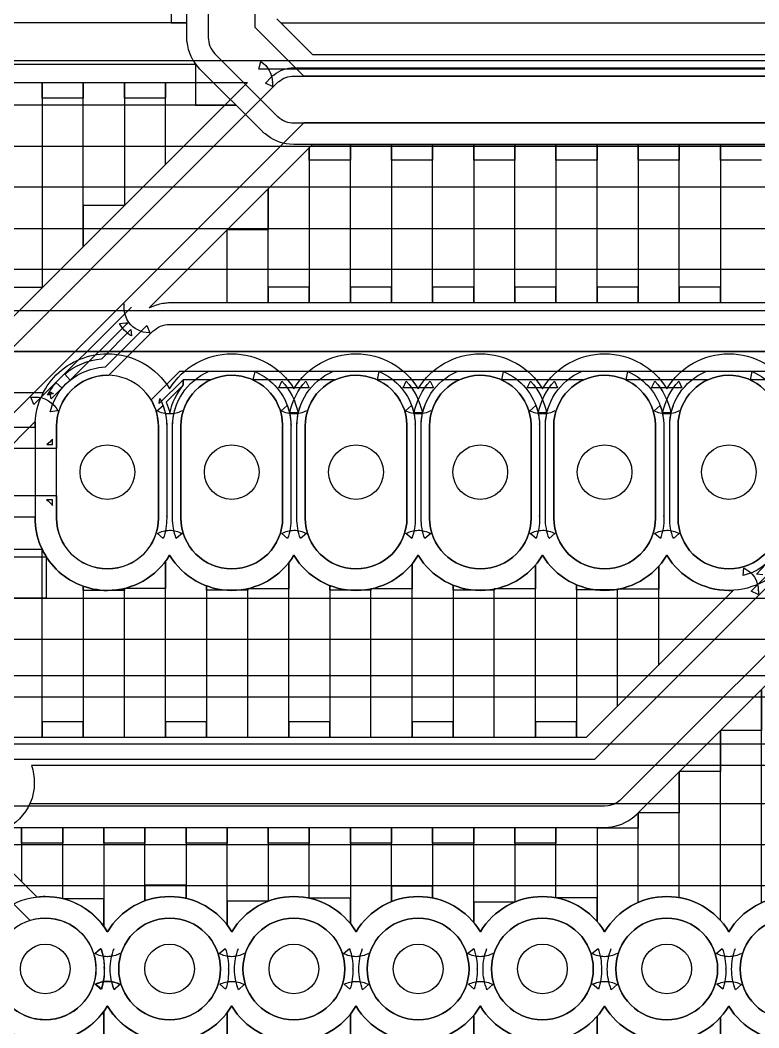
# Model space of a CAD drawing. Extents: x -29 to 3249, y -29 to 2286.
# Drawn here: x 1140 to 1734, y 663 to 1474 of the extents above; entities that cross this region are included whole.
import ezdxf

# ---------------------------------------------------------------- set-up
doc = ezdxf.new("R2010")
doc.units = 0
doc.header["$MEASUREMENT"] = 0
doc.layers.get('0').update_dxf_attribs({"linetype": 'CONTINUOUS'})
for name, color, linetype in [('DrillPlated', 7, 'CONTINUOUS'), ('InsulateBottom', 7, 'CONTINUOUS'), ('InsulateTop', 7, 'CONTINUOUS')]:
    doc.layers.add(name, color=color, linetype=linetype)

# ---------------------------------------------------------------- blocks, each defined once
blk = doc.blocks.new('T2')
blk.add_circle((0, 0), 20)
blk.add_circle((0, 0), 20)
blk = doc.blocks.new('T3')
blk.add_circle((0, 0), 22)
blk.add_circle((0, 0), 22)

msp = doc.modelspace()

# ---------------------------------------------------------------- linework, layer by layer
at = {"layer": 'InsulateBottom'}
for points in [[(1291.141724, 1536.811035), (1291.141724, 1460.039429), (1291.141724, 1460.039429, 0.195092), (1296.456787, 1446.850342), (1296.456787, 1446.850342), (1346.653564, 1396.653564), (1346.653564, 1396.653564, 0.035582), (1347.047241, 1396.259766), (1347.047241, 1396.259766), (1347.440918, 1396.062988), (1347.440918, 1396.062988, 0.185512), (1360.039429, 1391.141724), (1360.039429, 1391.141724), (2041.141724, 1391.141724)], [(2023.81897, 1373.818848), (1360.039429, 1373.818848), (1360.039429, 1373.818848), (1356.496094, 1374.015747), (1356.496094, 1374.015747, -0.152159), (1336.811035, 1382.480347), (1336.811035, 1382.480347), (1336.417358, 1382.677124), (1336.417358, 1382.677124, -0.031305), (1334.448853, 1384.448853), (1334.448853, 1384.448853), (1284.448853, 1434.448853), (1284.448853, 1434.448853, -0.173466), (1274.212646, 1456.496094), (1274.212646, 1456.496094), (1274.015747, 1456.692993), (1274.015747, 1456.692993, -0.039418), (1273.818848, 1460.039429), (1273.818848, 1460.039429), (1273.818848, 1527.362305)], [(1250.984253, 1148.031494, 0.988055), (1169.094482, 1147.047241), (1169.094482, 1147.047241), (1169.094482, 1128.937012), (1169.094482, 1128.937012), (1117.913452, 1128.937012), (1117.913452, 1128.937012), (923.425171, 1323.425171), (923.425171, 1323.425171, 0.035573), (923.031555, 1323.818848), (923.031555, 1323.818848), (922.834656, 1324.015747), (922.834656, 1324.015747, 0.18747), (910.039368, 1328.937012), (910.039368, 1328.937012), (210.039368, 1328.937012)], [(217.913391, 1291.141724), (902.165344, 1291.141724), (902.165344, 1291.141724), (1096.653564, 1096.653564), (1096.653564, 1096.653564, 0.198911), (1110.039307, 1091.141724), (1110.039307, 1091.141724), (1169.094482, 1091.141724), (1169.094482, 1091.141724), (1169.094482, 1073.031494), (1169.094482, 1073.031494, 1), (1250.984253, 1073.031494), (1250.984253, 1073.031494, 0.049629), (1250.984253, 1073.818848), (1250.984253, 1073.818848), (1250.984253, 1147.047241), (1250.984253, 1147.047241, 0.049629), (1250.984253, 1147.834595), (1250.984253, 1147.834595), (1250.984253, 1148.031494)], [(1125, 1146.259888), (1151.771729, 1146.259888), (1151.771729, 1146.259888), (1151.771729, 1147.047241), (1151.771729, 1147.047241, -0.414214), (1210.039307, 1205.314941), (1210.039307, 1205.314941, -0.263757), (1260.039429, 1176.968506), (1260.039429, 1176.968506, -0.263757), (1310.039429, 1205.314941), (1310.039429, 1205.314941, -0.263757), (1360.039429, 1176.968506), (1360.039429, 1176.968506, -0.263757), (1410.039429, 1205.314941), (1410.039429, 1205.314941, -0.263757), (1460.039429, 1176.968506), (1460.039429, 1176.968506, -0.263757), (1510.039429, 1205.314941), (1510.039429, 1205.314941, -0.263757), (1560.039429, 1176.968506), (1560.039429, 1176.968506, -0.263757), (1610.039429, 1205.314941), (1610.039429, 1205.314941, -0.263757), (1660.039429, 1176.968506), (1660.039429, 1176.968506, -0.263757), (1710.039307, 1205.314941), (1710.039307, 1205.314941, -0.263757), (1760.039307, 1176.968506)], [(1350.984253, 1148.031494, 0.988055), (1269.094482, 1147.047241), (1269.094482, 1147.047241), (1269.094482, 1073.031494), (1269.094482, 1073.031494, 1), (1350.984253, 1073.031494), (1350.984253, 1073.031494), (1350.984253, 1147.047241), (1350.984253, 1147.047241, 0.049629), (1350.984253, 1147.834595), (1350.984253, 1147.834595), (1350.984253, 1148.031494)], [(1450.984253, 1148.031494, 0.988055), (1369.094482, 1147.047241), (1369.094482, 1147.047241), (1369.094482, 1073.031494), (1369.094482, 1073.031494, 1), (1450.984253, 1073.031494), (1450.984253, 1073.031494), (1450.984253, 1147.047241), (1450.984253, 1147.047241, 0.049629), (1450.984253, 1147.834595), (1450.984253, 1147.834595), (1450.984253, 1148.031494)], [(1550.984253, 1148.031494, 0.988055), (1469.094482, 1147.047241), (1469.094482, 1147.047241), (1469.094482, 1073.031494), (1469.094482, 1073.031494, 1), (1550.984253, 1073.031494), (1550.984253, 1073.031494), (1550.984253, 1147.047241), (1550.984253, 1147.047241, 0.049629), (1550.984253, 1147.834595), (1550.984253, 1147.834595), (1550.984253, 1148.031494)], [(1650.984253, 1148.031494, 0.988055), (1569.094482, 1147.047241), (1569.094482, 1147.047241), (1569.094482, 1073.031494), (1569.094482, 1073.031494, 1), (1650.984253, 1073.031494), (1650.984253, 1073.031494), (1650.984253, 1147.047241), (1650.984253, 1147.047241, 0.049629), (1650.984253, 1147.834595), (1650.984253, 1147.834595), (1650.984253, 1148.031494)], [(1750.984253, 1148.031494, 0.988055), (1669.094482, 1147.047241), (1669.094482, 1147.047241), (1669.094482, 1073.031494), (1669.094482, 1073.031494, 1), (1750.984253, 1073.031494), (1750.984253, 1073.031494), (1750.984253, 1147.047241), (1750.984253, 1147.047241, 0.049629), (1750.984253, 1147.834595), (1750.984253, 1147.834595), (1750.984253, 1148.031494)], [(1270.078735, 1159.448853, -0.128686), (1260.039429, 1156.889771), (1260.039429, 1156.889771, -0.132995), (1249.803223, 1159.448853), (1249.803223, 1159.448853), (1254.724365, 1163.582642), (1254.724365, 1163.582642, -0.088837), (1257.677246, 1147.047241), (1257.677246, 1147.047241), (1257.677246, 1074.212646), (1257.677246, 1074.212646), (1257.677246, 1074.803101), (1257.677246, 1074.803101, -0.041451), (1257.677246, 1073.031494), (1257.677246, 1073.031494, -0.088838), (1254.921265, 1056.496094), (1254.921265, 1056.496094), (1250.196899, 1060.629883), (1250.196899, 1060.629883, -0.128667), (1260.039429, 1063.188965), (1260.039429, 1063.188965, -0.128686), (1270.078735, 1060.629883), (1270.078735, 1060.629883), (1265.35437, 1056.496094), (1265.35437, 1056.496094, -0.088837), (1262.401611, 1073.031494), (1262.401611, 1073.031494), (1262.401611, 1147.047241), (1262.401611, 1147.047241, -0.088837), (1265.35437, 1163.582642)], [(1370.078735, 1159.448853, -0.128686), (1360.039429, 1156.889771), (1360.039429, 1156.889771, -0.132995), (1349.803223, 1159.448853), (1349.803223, 1159.448853), (1354.724365, 1163.582642), (1354.724365, 1163.582642, -0.080521), (1357.677246, 1148.425293), (1357.677246, 1148.425293), (1357.677246, 1148.818848), (1357.677246, 1148.818848, -0.041451), (1357.677246, 1147.047241), (1357.677246, 1147.047241), (1357.677246, 1073.031494), (1357.677246, 1073.031494, -0.088838), (1354.921265, 1056.496094), (1354.921265, 1056.496094), (1350.196899, 1060.629883), (1350.196899, 1060.629883, -0.128667), (1360.039429, 1063.188965), (1360.039429, 1063.188965, -0.128686), (1370.078735, 1060.629883), (1370.078735, 1060.629883), (1365.35437, 1056.496094), (1365.35437, 1056.496094, -0.088837), (1362.401611, 1073.031494), (1362.401611, 1073.031494), (1362.401611, 1147.047241), (1362.401611, 1147.047241, -0.088837), (1365.35437, 1163.582642)], [(1470.078735, 1159.448853, -0.128686), (1460.039429, 1156.889771), (1460.039429, 1156.889771, -0.132995), (1449.803223, 1159.448853), (1449.803223, 1159.448853), (1454.724365, 1163.582642), (1454.724365, 1163.582642, -0.080521), (1457.677246, 1148.425293), (1457.677246, 1148.425293), (1457.677246, 1148.818848), (1457.677246, 1148.818848, -0.041451), (1457.677246, 1147.047241), (1457.677246, 1147.047241), (1457.677246, 1073.031494), (1457.677246, 1073.031494, -0.088838), (1454.921265, 1056.496094), (1454.921265, 1056.496094), (1450.196899, 1060.629883), (1450.196899, 1060.629883, -0.128667), (1460.039429, 1063.188965), (1460.039429, 1063.188965, -0.128686), (1470.078735, 1060.629883), (1470.078735, 1060.629883), (1465.35437, 1056.496094), (1465.35437, 1056.496094, -0.088837), (1462.401611, 1073.031494), (1462.401611, 1073.031494), (1462.401611, 1147.047241), (1462.401611, 1147.047241, -0.088837), (1465.35437, 1163.582642)], [(1570.078735, 1159.448853, -0.128686), (1560.039429, 1156.889771), (1560.039429, 1156.889771, -0.132995), (1549.803223, 1159.448853), (1549.803223, 1159.448853), (1554.724365, 1163.582642), (1554.724365, 1163.582642, -0.080521), (1557.677246, 1148.425293), (1557.677246, 1148.425293), (1557.677246, 1148.818848), (1557.677246, 1148.818848, -0.041451), (1557.677246, 1147.047241), (1557.677246, 1147.047241), (1557.677246, 1074.212646), (1557.677246, 1074.212646), (1557.677246, 1074.803101), (1557.677246, 1074.803101, -0.041451), (1557.677246, 1073.031494), (1557.677246, 1073.031494, -0.088838), (1554.921265, 1056.496094), (1554.921265, 1056.496094), (1550.196899, 1060.629883), (1550.196899, 1060.629883, -0.128667), (1560.039429, 1063.188965), (1560.039429, 1063.188965, -0.128686), (1570.078735, 1060.629883), (1570.078735, 1060.629883), (1565.35437, 1056.496094), (1565.35437, 1056.496094, -0.088837), (1562.401611, 1073.031494), (1562.401611, 1073.031494), (1562.401611, 1147.047241), (1562.401611, 1147.047241, -0.088837), (1565.35437, 1163.582642)], [(1670.078735, 1159.448853, -0.128686), (1660.039429, 1156.889771), (1660.039429, 1156.889771, -0.132995), (1649.803223, 1159.448853), (1649.803223, 1159.448853), (1654.724365, 1163.582642), (1654.724365, 1163.582642, -0.088837), (1657.677124, 1147.047241), (1657.677124, 1147.047241), (1657.677124, 1074.212646), (1657.677124, 1074.212646), (1657.677124, 1074.803101), (1657.677124, 1074.803101, -0.041451), (1657.677124, 1073.031494), (1657.677124, 1073.031494, -0.088839), (1654.921143, 1056.496094), (1654.921143, 1056.496094), (1650.196777, 1060.629883), (1650.196777, 1060.629883, -0.128669), (1660.039429, 1063.188965), (1660.039429, 1063.188965, -0.128686), (1670.078735, 1060.629883), (1670.078735, 1060.629883), (1665.35437, 1056.496094), (1665.35437, 1056.496094, -0.088837), (1662.401611, 1073.031494), (1662.401611, 1073.031494), (1662.401611, 1147.047241), (1662.401611, 1147.047241, -0.088837), (1665.35437, 1163.582642)], [(1165.748047, 1136.614136, -0.091654), (1161.220459, 1132.283447), (1161.220459, 1132.283447), (1165.748047, 1132.283447), (1165.748047, 1132.283447), (1165.748047, 1136.614136)], [(1165.748047, 1087.795288), (1161.02356, 1087.795288), (1161.02356, 1087.795288, -0.100665), (1165.748047, 1083.070923), (1165.748047, 1083.070923), (1165.748047, 1087.795288)], [(1760.039307, 1043.110229, -0.263757), (1710.039307, 1014.763794), (1710.039307, 1014.763794, -0.263757), (1660.039429, 1043.110229), (1660.039429, 1043.110229, -0.263757), (1610.039429, 1014.763794), (1610.039429, 1014.763794, -0.263757), (1560.039429, 1043.110229), (1560.039429, 1043.110229, -0.263757), (1510.039429, 1014.763794), (1510.039429, 1014.763794, -0.263757), (1460.039429, 1043.110229), (1460.039429, 1043.110229, -0.263757), (1410.039429, 1014.763794), (1410.039429, 1014.763794, -0.263757), (1360.039429, 1043.110229), (1360.039429, 1043.110229, -0.263757), (1310.039429, 1014.763794), (1310.039429, 1014.763794, -0.263757), (1260.039429, 1043.110229), (1260.039429, 1043.110229, -0.263757), (1210.039307, 1014.763794), (1210.039307, 1014.763794, -0.414214), (1151.771729, 1073.031494), (1151.771729, 1073.031494), (1151.771729, 1073.818848), (1151.771729, 1073.818848), (1110.039307, 1073.818848)], [(2041.141724, 1017.91333), (1952.165283, 928.937012), (1952.165283, 928.937012), (924.606262, 928.937012), (924.606262, 928.937012, 0.621478), (886.023621, 910.039368), (886.023621, 910.039368, 0.413357), (909.842529, 886.023621), (909.842529, 886.023621, 0.16799), (924.606262, 891.141724), (924.606262, 891.141724), (1960.039307, 891.141724), (1960.039307, 891.141724), (1962.598389, 891.338562), (1962.598389, 891.338562, 0.146704), (1972.440918, 895.86615), (1972.440918, 895.86615), (1972.834717, 896.062988), (1972.834717, 896.062988, 0.105937), (1974.015747, 897.24408), (1974.015747, 897.24408), (2073.425049, 996.653503)], [(2085.629883, 984.448792), (1987.401611, 886.220459), (1987.401611, 886.220459, -0.059004), (1983.858276, 882.677185), (1983.858276, 882.677185), (1983.464478, 882.480286), (1983.464478, 882.480286, -0.177587), (1960.039307, 873.818909), (1960.039307, 873.818909), (1148.818848, 873.818909), (1148.818848, 873.818909, -0.08661), (1151.18103, 859.842529), (1151.18103, 859.842529, -0.413376), (1110.039307, 818.700806), (1110.039307, 818.700806, -0.127659), (1089.960571, 823.818909), (1089.960571, 823.818909), (825, 823.818909), (825, 823.818909), (746.259827, 745.078735), (746.259827, 745.078735), (746.259827, 675), (746.259827, 675), (825, 596.259827)], [(1110.039307, 739.960632, -0.26369), (1160.039307, 768.307068), (1160.039307, 768.307068, -0.263514), (1210.039307, 739.960632), (1210.039307, 739.960632, -0.26369), (1260.039429, 768.307068), (1260.039429, 768.307068, -0.263514), (1310.039429, 739.960632), (1310.039429, 739.960632, -0.26369), (1360.039429, 768.307068), (1360.039429, 768.307068, -0.263514), (1410.039429, 739.960632), (1410.039429, 739.960632, -0.26369), (1460.039429, 768.307068), (1460.039429, 768.307068, -0.263514), (1510.039429, 739.960632), (1510.039429, 739.960632, -0.26369), (1560.039429, 768.307068), (1560.039429, 768.307068, -0.263514), (1610.039429, 739.960632), (1610.039429, 739.960632, -0.263689), (1660.039429, 768.307068), (1660.039429, 768.307068, -0.263514), (1710.039307, 739.960632), (1710.039307, 739.960632, -0.26369), (1760.039307, 768.307068)], [(1200.937012, 710, 1), (1119.062988, 710), (1119.062988, 710, 1), (1200.937012, 710)], [(1300.937012, 710, 1), (1219.062988, 710), (1219.062988, 710, 1), (1300.937012, 710)], [(1400.93689, 710, 1), (1319.062988, 710), (1319.062988, 710, 1), (1400.93689, 710)], [(1500.93689, 710, 1), (1419.062866, 710), (1419.062866, 710, 1), (1500.93689, 710)], [(1600.937134, 710, 1), (1519.06311, 710), (1519.06311, 710, 1), (1600.937134, 710)], [(1700.937256, 710, 1), (1619.063232, 710), (1619.063232, 710, 1), (1700.937256, 710)], [(1800.93689, 710, 1), (1719.062866, 710), (1719.062866, 710, 1), (1800.93689, 710)], [(1220.078735, 722.440918, -0.128687), (1210.039307, 719.881897), (1210.039307, 719.881897, -0.132994), (1199.803101, 722.440918), (1199.803101, 722.440918), (1204.724365, 726.574829), (1204.724365, 726.574829, -0.089803), (1207.480347, 709.842529), (1207.480347, 709.842529), (1207.480347, 710.039368), (1207.480347, 710.039368, -0.08779), (1205.118164, 693.700745), (1205.118164, 693.700745), (1200.393677, 697.637817), (1200.393677, 697.637817, -0.123105), (1210.039307, 700), (1210.039307, 700, -0.128687), (1220.078735, 697.440918), (1220.078735, 697.440918), (1215.35437, 693.307129), (1215.35437, 693.307129, -0.088863), (1212.204712, 709.842529), (1212.204712, 709.842529, -0.08994), (1215.35437, 726.574829)], [(1320.078735, 722.440918, -0.128686), (1310.039429, 719.881897), (1310.039429, 719.881897, -0.132994), (1299.803223, 722.440918), (1299.803223, 722.440918), (1304.724365, 726.574829), (1304.724365, 726.574829, -0.089803), (1307.480225, 709.842529), (1307.480225, 709.842529), (1307.480225, 710.039368), (1307.480225, 710.039368, -0.08779), (1305.118042, 693.700745), (1305.118042, 693.700745), (1300.393677, 697.637817), (1300.393677, 697.637817, -0.123107), (1310.039429, 700), (1310.039429, 700, -0.128686), (1320.078735, 697.440918), (1320.078735, 697.440918), (1315.35437, 693.307129), (1315.35437, 693.307129, -0.088863), (1312.204712, 709.842529), (1312.204712, 709.842529, -0.08994), (1315.35437, 726.574829)], [(1420.078735, 722.440918, -0.128686), (1410.039429, 719.881897), (1410.039429, 719.881897, -0.132994), (1399.803223, 722.440918), (1399.803223, 722.440918), (1404.724365, 726.574829), (1404.724365, 726.574829, -0.089803), (1407.480347, 709.842529), (1407.480347, 709.842529), (1407.480347, 710.039368), (1407.480347, 710.039368, -0.08779), (1405.118042, 693.700745), (1405.118042, 693.700745), (1400.393677, 697.637817), (1400.393677, 697.637817, -0.123107), (1410.039429, 700), (1410.039429, 700, -0.128686), (1420.078735, 697.440918), (1420.078735, 697.440918), (1415.35437, 693.307129), (1415.35437, 693.307129, -0.088863), (1412.204712, 709.842529), (1412.204712, 709.842529, -0.08994), (1415.35437, 726.574829)], [(1520.078735, 722.440918, -0.128686), (1510.039429, 719.881897), (1510.039429, 719.881897, -0.132994), (1499.803223, 722.440918), (1499.803223, 722.440918), (1504.724365, 726.574829), (1504.724365, 726.574829, -0.089803), (1507.480347, 709.842529), (1507.480347, 709.842529), (1507.480347, 710.039368), (1507.480347, 710.039368, -0.08779), (1505.118042, 693.700745), (1505.118042, 693.700745), (1500.393677, 697.637817), (1500.393677, 697.637817, -0.123107), (1510.039429, 700), (1510.039429, 700, -0.128686), (1520.078735, 697.440918), (1520.078735, 697.440918), (1515.35437, 693.307129), (1515.35437, 693.307129, -0.088862), (1512.204712, 709.842529), (1512.204712, 709.842529, -0.08994), (1515.35437, 726.574829)], [(1620.078735, 722.440918, -0.128686), (1610.039429, 719.881897), (1610.039429, 719.881897, -0.132994), (1599.803223, 722.440918), (1599.803223, 722.440918), (1604.724365, 726.574829), (1604.724365, 726.574829, -0.089804), (1607.480347, 709.842529), (1607.480347, 709.842529), (1607.480347, 710.039368), (1607.480347, 710.039368, -0.08779), (1605.118164, 693.700745), (1605.118164, 693.700745), (1600.393677, 697.637817), (1600.393677, 697.637817, -0.123107), (1610.039429, 700), (1610.039429, 700, -0.128686), (1620.078735, 697.440918), (1620.078735, 697.440918), (1615.35437, 693.307129), (1615.35437, 693.307129, -0.088862), (1612.204712, 709.842529), (1612.204712, 709.842529, -0.089939), (1615.35437, 726.574829)], [(1720.078735, 722.440918, -0.128687), (1710.039307, 719.881897), (1710.039307, 719.881897, -0.132993), (1699.803223, 722.440918), (1699.803223, 722.440918), (1704.724365, 726.574829), (1704.724365, 726.574829, -0.089804), (1707.480347, 709.842529), (1707.480347, 709.842529), (1707.480347, 710.039368), (1707.480347, 710.039368, -0.08779), (1705.118164, 693.700745), (1705.118164, 693.700745), (1700.393677, 697.637817), (1700.393677, 697.637817, -0.123105), (1710.039307, 700), (1710.039307, 700, -0.128687), (1720.078735, 697.440918), (1720.078735, 697.440918), (1715.35437, 693.307129), (1715.35437, 693.307129, -0.088863), (1712.204712, 709.842529), (1712.204712, 709.842529, -0.08994), (1715.35437, 726.574829)], [(1160.039307, 651.771667, -0.263226), (1110.039307, 679.921265), (1110.039307, 679.921265), (1109.842529, 679.921265), (1109.842529, 679.921265, -0.262585), (1060.039307, 651.771667)], [(1260.039429, 651.771667, -0.263226), (1210.039307, 679.921265), (1210.039307, 679.921265), (1209.842529, 679.921265), (1209.842529, 679.921265, -0.262585), (1160.039307, 651.771667)], [(1360.039429, 651.771667, -0.263226), (1310.039429, 679.921265), (1310.039429, 679.921265), (1309.842529, 679.921265), (1309.842529, 679.921265, -0.262584), (1260.039429, 651.771667)], [(1460.039429, 651.771667, -0.263226), (1410.039429, 679.921265), (1410.039429, 679.921265), (1409.842529, 679.921265), (1409.842529, 679.921265, -0.262584), (1360.039429, 651.771667)], [(1560.039429, 651.771667, -0.263226), (1510.039429, 679.921265), (1510.039429, 679.921265), (1509.842529, 679.921265), (1509.842529, 679.921265, -0.262584), (1460.039429, 651.771667)], [(1660.039429, 651.771667, -0.263225), (1610.039429, 679.921265), (1610.039429, 679.921265), (1609.842529, 679.921265), (1609.842529, 679.921265, -0.262584), (1560.039429, 651.771667)], [(1760.039307, 651.771667, -0.263226), (1710.039307, 679.921265), (1710.039307, 679.921265), (1709.842529, 679.921265), (1709.842529, 679.921265, -0.262585), (1660.039429, 651.771667)]]:
    msp.add_lwpolyline(points, format="xyb", dxfattribs=at)
for points in [[(2202.165283, 1428.937012), (1367.913452, 1428.937012), (1367.913452, 1428.937012), (1328.937012, 1467.91333), (1328.937012, 1467.91333), (1328.937012, 1536.811035)], [(1261.220459, 1504.724365), (1261.220459, 1471.653442), (1261.220459, 1471.653442), (1273.818848, 1471.653442), (1273.818848, 1471.653442), (1022.834595, 1471.653442)], [(1346.259766, 1475), (1375, 1446.259766), (1375, 1446.259766), (2195.078857, 1446.259766)], [(1349.606201, 1471.653442), (2220.472412, 1471.653442)], [(989.763794, 1438.582764), (1280.905518, 1438.582764), (1280.905518, 1438.582764), (1280.905518, 1405.511841), (1280.905518, 1405.511841), (1313.385864, 1405.511841), (1313.385864, 1405.511841), (956.692871, 1405.511841)], [(923.62207, 1372.440918), (2023.81897, 1372.440918), (2023.81897, 1372.440918), (2011.220459, 1372.440918), (2011.220459, 1372.440918), (2011.220459, 1339.369995), (2011.220459, 1339.369995), (2023.81897, 1339.369995), (2023.81897, 1339.369995), (931.299194, 1339.369995)], [(964.960632, 1306.299194), (2023.81897, 1306.299194), (2023.81897, 1306.299194), (2011.220459, 1306.299194), (2011.220459, 1306.299194), (2011.220459, 1273.228394), (2011.220459, 1273.228394), (2023.81897, 1273.228394), (2023.81897, 1273.228394), (998.031494, 1273.228394), (998.031494, 1273.228394), (1031.102295, 1273.228394), (1031.102295, 1273.228394), (1031.102295, 1240.157471)], [(1031.102295, 1240.157471), (2023.81897, 1240.157471), (2023.81897, 1240.157471), (2011.220459, 1240.157471), (2011.220459, 1240.157471), (2011.220459, 1207.086548), (2011.220459, 1207.086548), (2023.81897, 1207.086548), (2023.81897, 1207.086548), (1064.173218, 1207.086548), (1064.173218, 1207.086548), (1961.614258, 1207.086548), (1961.614258, 1207.086548), (1961.614258, 1174.015747)], [(1097.244019, 1174.015747), (1158.4646, 1174.015747)], [(991.338623, 1041.7323), (1160.826782, 1041.7323), (1160.826782, 1041.7323), (1160.826782, 1008.661438), (1160.826782, 1008.661438), (959.842529, 1008.661438)], [(959.842529, 1008.661438), (2007.480347, 1008.661438), (2007.480347, 1008.661438), (1974.409424, 1008.661438), (1974.409424, 1008.661438), (1974.409424, 975.590515)], [(932.677185, 975.590515), (1974.409424, 975.590515)], [(929.527527, 946.259827), (1945.078735, 946.259827)], [(1147.834595, 843.307068), (2592.125977, 843.307068), (2592.125977, 843.307068), (2559.054932, 843.307068), (2559.054932, 843.307068), (2559.054932, 810.236206)], [(811.417297, 810.236206), (2559.054932, 810.236206), (2559.054932, 810.236206), (2525.984131, 810.236206), (2525.984131, 810.236206), (2525.984131, 777.165344)], [(778.346436, 777.165344), (2525.984131, 777.165344), (2525.984131, 777.165344), (2492.913574, 777.165344), (2492.913574, 777.165344), (2492.913574, 744.094482)]]:
    msp.add_lwpolyline(points, dxfattribs=at)
at = {"layer": 'InsulateTop'}
for points in [[(2860.039307, 1441.141724), (1028.937012, 1441.141724)], [(1046.259766, 1423.818848), (1322.637817, 1423.818848), (1322.637817, 1423.818848), (1046.456665, 1147.637817), (1046.456665, 1147.637817), (1046.259766, 1147.637817), (1046.259766, 1147.637817), (1046.259766, 1423.818848)], [(1256.692993, 1357.874023), (1256.692993, 1423.818848), (1256.692993, 1423.818848), (1256.692993, 1411.220459), (1256.692993, 1411.220459), (1223.62207, 1411.220459), (1223.62207, 1411.220459), (1223.62207, 1423.818848), (1223.62207, 1423.818848), (1223.62207, 1324.803101), (1223.62207, 1324.803101), (1190.551147, 1324.803101), (1190.551147, 1324.803101), (1190.551147, 1291.732178), (1190.551147, 1291.732178), (1190.551147, 1423.818848), (1190.551147, 1423.818848), (1190.551147, 1411.220459), (1190.551147, 1411.220459), (1157.480347, 1411.220459), (1157.480347, 1411.220459), (1157.480347, 1423.818848), (1157.480347, 1423.818848), (1157.480347, 1258.661499), (1157.480347, 1258.661499), (1124.409424, 1258.661499)], [(2910.039307, 1391.141724), (1367.913452, 1391.141724), (1367.913452, 1391.141724), (1078.937012, 1102.165283)], [(1736.220581, 1361.220459), (1703.149658, 1361.220459), (1703.149658, 1361.220459), (1703.149658, 1373.818848), (1703.149658, 1373.818848), (1703.149658, 1246.259766), (1703.149658, 1246.259766), (1703.149658, 1258.858276), (1703.149658, 1258.858276), (1670.078735, 1258.858276), (1670.078735, 1258.858276), (1670.078735, 1246.259766), (1670.078735, 1246.259766), (1670.078735, 1373.818848), (1670.078735, 1373.818848), (1670.078735, 1361.220459), (1670.078735, 1361.220459), (1637.007813, 1361.220459), (1637.007813, 1361.220459), (1637.007813, 1373.818848), (1637.007813, 1373.818848), (1637.007813, 1246.259766), (1637.007813, 1246.259766), (1637.007813, 1258.858276), (1637.007813, 1258.858276), (1603.93689, 1258.858276), (1603.93689, 1258.858276), (1603.93689, 1246.259766), (1603.93689, 1246.259766), (1603.93689, 1373.818848), (1603.93689, 1373.818848), (1603.93689, 1361.220459), (1603.93689, 1361.220459), (1570.866211, 1361.220459), (1570.866211, 1361.220459), (1570.866211, 1373.818848), (1570.866211, 1373.818848), (1570.866211, 1246.259766), (1570.866211, 1246.259766), (1570.866211, 1258.858276), (1570.866211, 1258.858276), (1537.795288, 1258.858276), (1537.795288, 1258.858276), (1537.795288, 1246.259766), (1537.795288, 1246.259766), (1537.795288, 1373.818848), (1537.795288, 1373.818848), (1537.795288, 1361.220459), (1537.795288, 1361.220459), (1504.724365, 1361.220459), (1504.724365, 1361.220459), (1504.724365, 1373.818848), (1504.724365, 1373.818848), (1504.724365, 1246.259766), (1504.724365, 1246.259766), (1504.724365, 1258.858276), (1504.724365, 1258.858276), (1471.653442, 1258.858276), (1471.653442, 1258.858276), (1471.653442, 1246.259766), (1471.653442, 1246.259766), (1471.653442, 1373.818848), (1471.653442, 1373.818848), (1471.653442, 1361.220459), (1471.653442, 1361.220459), (1438.582764, 1361.220459), (1438.582764, 1361.220459), (1438.582764, 1373.818848), (1438.582764, 1373.818848), (1438.582764, 1246.259766), (1438.582764, 1246.259766), (1438.582764, 1258.858276), (1438.582764, 1258.858276), (1405.511841, 1258.858276), (1405.511841, 1258.858276), (1405.511841, 1246.259766), (1405.511841, 1246.259766), (1405.511841, 1373.818848), (1405.511841, 1373.818848), (1405.511841, 1361.220459), (1405.511841, 1361.220459), (1372.440918, 1361.220459), (1372.440918, 1361.220459), (1372.440918, 1371.259888), (1372.440918, 1371.259888), (1372.440918, 1246.259766), (1372.440918, 1246.259766), (1372.440918, 1258.858276), (1372.440918, 1258.858276), (1339.369995, 1258.858276), (1339.369995, 1258.858276), (1339.369995, 1246.259766), (1339.369995, 1246.259766), (1339.369995, 1338.188965), (1339.369995, 1338.188965), (1339.369995, 1305.118042), (1339.369995, 1305.118042), (1306.299194, 1305.118042)], [(1306.299194, 1246.259766), (1306.299194, 1305.118042)], [(1096.259888, 1095.078735), (1151.574829, 1150.393677)], [(1223.62207, 896.259827), (1223.62207, 1016.338623), (1223.62207, 1016.338623), (1223.62207, 1014.763794), (1223.62207, 1014.763794), (1190.551147, 1014.763794), (1190.551147, 1014.763794), (1190.551147, 1018.110229), (1190.551147, 1018.110229), (1190.551147, 896.259827), (1190.551147, 896.259827), (1190.551147, 908.858276), (1190.551147, 908.858276), (1157.480347, 908.858276), (1157.480347, 908.858276), (1157.480347, 896.259827), (1157.480347, 896.259827), (1157.480347, 1047.834595), (1157.480347, 1047.834595), (1124.409424, 1047.834595), (1124.409424, 1047.834595), (1124.409424, 1123.228394), (1124.409424, 1123.228394), (1124.409424, 898.62207)], [(1322.834595, 896.259827), (1322.834595, 1016.141724), (1322.834595, 1016.141724), (1322.834595, 1014.960632), (1322.834595, 1014.960632), (1289.763794, 1014.960632), (1289.763794, 1014.960632), (1289.763794, 1018.307068), (1289.763794, 1018.307068), (1289.763794, 896.259827), (1289.763794, 896.259827), (1289.763794, 908.858276), (1289.763794, 908.858276), (1256.692993, 908.858276), (1256.692993, 908.858276), (1256.692993, 896.259827), (1256.692993, 896.259827), (1256.692993, 1038.188965), (1256.692993, 1038.188965), (1256.692993, 1016.338623), (1256.692993, 1016.338623), (1223.62207, 1016.338623)], [(1422.047241, 896.259827), (1422.047241, 1015.944885), (1422.047241, 1015.944885), (1422.047241, 1014.960632), (1422.047241, 1014.960632), (1388.97644, 1014.960632), (1388.97644, 1014.960632), (1388.97644, 1018.700806), (1388.97644, 1018.700806), (1388.97644, 896.259827), (1388.97644, 896.259827), (1388.97644, 908.858276), (1388.97644, 908.858276), (1355.905518, 908.858276), (1355.905518, 908.858276), (1355.905518, 896.259827), (1355.905518, 896.259827), (1355.905518, 1037.007935), (1355.905518, 1037.007935), (1355.905518, 1016.141724), (1355.905518, 1016.141724), (1322.834595, 1016.141724)], [(1521.259888, 896.259827), (1521.259888, 1015.944885), (1521.259888, 1015.944885), (1521.259888, 1014.960632), (1521.259888, 1014.960632), (1488.188965, 1014.960632), (1488.188965, 1014.960632), (1488.188965, 1019.094543), (1488.188965, 1019.094543), (1488.188965, 896.259827), (1488.188965, 896.259827), (1488.188965, 908.858276), (1488.188965, 908.858276), (1455.118042, 908.858276), (1455.118042, 908.858276), (1455.118042, 896.259827), (1455.118042, 896.259827), (1455.118042, 1036.02356), (1455.118042, 1036.02356), (1455.118042, 1015.944885), (1455.118042, 1015.944885), (1422.047241, 1015.944885)], [(1620.472412, 921.653564), (1620.472412, 1015.748047), (1620.472412, 1015.748047), (1620.472412, 1015.157471), (1620.472412, 1015.157471), (1587.401611, 1015.157471), (1587.401611, 1015.157471), (1587.401611, 1019.291321), (1587.401611, 1019.291321), (1587.401611, 896.259827), (1587.401611, 896.259827), (1587.401611, 908.858276), (1587.401611, 908.858276), (1554.330688, 908.858276), (1554.330688, 908.858276), (1554.330688, 896.259827), (1554.330688, 896.259827), (1554.330688, 1035.236206), (1554.330688, 1035.236206), (1554.330688, 1015.944885), (1554.330688, 1015.944885), (1521.259888, 1015.944885)], [(1653.543335, 954.724426), (1653.543335, 1034.251953), (1653.543335, 1034.251953), (1653.543335, 1015.748047), (1653.543335, 1015.748047), (1620.472412, 1015.748047)], [(1737.401611, 1027.362183), (1732.283447, 1027.952759), (1732.283447, 1027.952759), (1739.763794, 1035.826782)], [(1736.220581, 763.189026), (1736.220581, 935.039368), (1736.220581, 935.039368), (1736.220581, 901.968506), (1736.220581, 901.968506), (1703.149658, 901.968506)], [(1703.149658, 749.212585), (1703.149658, 901.968506), (1703.149658, 901.968506), (1703.149658, 868.897644), (1703.149658, 868.897644), (1670.078735, 868.897644)], [(1670.078735, 767.322815), (1670.078735, 868.897644), (1670.078735, 868.897644), (1670.078735, 835.826721), (1670.078735, 835.826721), (1637.007813, 835.826721)], [(1637.007813, 763.582642), (1637.007813, 835.826721), (1637.007813, 835.826721), (1637.007813, 823.228394), (1637.007813, 823.228394), (1603.93689, 823.228394), (1603.93689, 823.228394), (1603.93689, 823.818909), (1603.93689, 823.818909), (1603.93689, 748.228394), (1603.93689, 748.228394), (1603.93689, 767.322815), (1603.93689, 767.322815), (1570.866211, 767.322815)], [(1174.015747, 766.535461), (1174.015747, 823.818909), (1174.015747, 823.818909), (1174.015747, 811.220459), (1174.015747, 811.220459), (1140.944824, 811.220459), (1140.944824, 811.220459), (1140.944824, 823.818909), (1140.944824, 823.818909), (1140.944824, 780.314941)], [(1372.440918, 766.929077), (1372.440918, 823.818909), (1372.440918, 823.818909), (1372.440918, 811.220459), (1372.440918, 811.220459), (1339.369995, 811.220459), (1339.369995, 811.220459), (1339.369995, 823.818909), (1339.369995, 823.818909), (1339.369995, 764.566895), (1339.369995, 764.566895), (1306.299194, 764.566895), (1306.299194, 764.566895), (1306.299194, 745.275574), (1306.299194, 745.275574), (1306.299194, 823.818909), (1306.299194, 823.818909), (1306.299194, 811.220459), (1306.299194, 811.220459), (1273.228394, 811.220459), (1273.228394, 811.220459), (1273.228394, 823.818909), (1273.228394, 823.818909), (1273.228394, 766.7323), (1273.228394, 766.7323), (1273.228394, 777.362183), (1273.228394, 777.362183), (1240.157471, 777.362183), (1240.157471, 777.362183), (1240.157471, 764.763733), (1240.157471, 764.763733), (1240.157471, 823.818909), (1240.157471, 823.818909), (1240.157471, 811.220459), (1240.157471, 811.220459), (1207.086548, 811.220459), (1207.086548, 811.220459), (1207.086548, 823.818909), (1207.086548, 823.818909), (1207.086548, 744.094482), (1207.086548, 744.094482), (1207.086548, 766.535461), (1207.086548, 766.535461), (1174.015747, 766.535461)], [(1570.866211, 767.322815), (1570.866211, 823.818909), (1570.866211, 823.818909), (1570.866211, 811.220459), (1570.866211, 811.220459), (1537.795288, 811.220459), (1537.795288, 811.220459), (1537.795288, 823.818909), (1537.795288, 823.818909), (1537.795288, 763.779541), (1537.795288, 763.779541), (1504.724365, 763.779541), (1504.724365, 763.779541), (1504.724365, 747.24408), (1504.724365, 747.24408), (1504.724365, 823.818909), (1504.724365, 823.818909), (1504.724365, 811.220459), (1504.724365, 811.220459), (1471.653442, 811.220459), (1471.653442, 811.220459), (1471.653442, 823.818909), (1471.653442, 823.818909), (1471.653442, 767.125977), (1471.653442, 767.125977), (1471.653442, 776.771667), (1471.653442, 776.771667), (1438.582764, 776.771667), (1438.582764, 776.771667), (1438.582764, 764.173218), (1438.582764, 764.173218), (1438.582764, 823.818909), (1438.582764, 823.818909), (1438.582764, 811.220459), (1438.582764, 811.220459), (1405.511841, 811.220459), (1405.511841, 811.220459), (1405.511841, 823.818909), (1405.511841, 823.818909), (1405.511841, 746.456665), (1405.511841, 746.456665), (1405.511841, 766.929077), (1405.511841, 766.929077), (1372.440918, 766.929077)], [(1207.086548, 564.173218), (1207.086548, 675.984314), (1207.086548, 675.984314), (1207.086548, 653.543274), (1207.086548, 653.543274), (1174.015747, 653.543274)], [(1306.299194, 464.960632), (1306.299194, 674.606323), (1306.299194, 674.606323), (1306.299194, 653.346497), (1306.299194, 653.346497), (1273.228394, 653.346497)], [(1405.511841, 365.748047), (1405.511841, 673.622009), (1405.511841, 673.622009), (1405.511841, 653.149597), (1405.511841, 653.149597), (1372.440918, 653.149597)], [(1504.724365, 266.535431), (1504.724365, 672.637817), (1504.724365, 672.637817), (1504.724365, 652.952759), (1504.724365, 652.952759), (1471.653442, 652.952759)], [(1670.078735, 221.259842), (1670.078735, 652.559021), (1670.078735, 652.559021), (1670.078735, 652.165405), (1670.078735, 652.165405), (1637.007813, 652.165405), (1637.007813, 652.165405), (1637.007813, 656.496033), (1637.007813, 656.496033), (1637.007813, 213.385818), (1637.007813, 213.385818), (1603.93689, 213.385818), (1603.93689, 213.385818), (1603.93689, 198.031494), (1603.93689, 198.031494), (1603.93689, 671.653564), (1603.93689, 671.653564), (1603.93689, 652.75592), (1603.93689, 652.75592), (1570.866211, 652.75592)], [(1769.29126, 320.472412), (1769.29126, 652.559021), (1769.29126, 652.559021), (1769.29126, 652.165405), (1769.29126, 652.165405), (1736.220581, 652.165405), (1736.220581, 652.165405), (1736.220581, 656.889771), (1736.220581, 656.889771), (1736.220581, 287.401581), (1736.220581, 287.401581), (1703.149658, 287.401581), (1703.149658, 287.401581), (1703.149658, 254.330704), (1703.149658, 254.330704), (1703.149658, 670.866089), (1703.149658, 670.866089), (1703.149658, 652.559021), (1703.149658, 652.559021), (1670.078735, 652.559021)]]:
    msp.add_lwpolyline(points, dxfattribs=at)
for points in [[(2860.039307, 1434.448853), (1331.692871, 1434.448853), (1331.692871, 1434.448853), (1333.4646, 1440.551147), (1333.4646, 1440.551147, -0.254415), (1342.716553, 1423.818848), (1342.716553, 1423.818848), (1342.716553, 1424.212646), (1342.716553, 1424.212646, -0.046621), (1342.716553, 1420.472412), (1342.716553, 1420.472412), (1337.204712, 1423.228394), (1337.204712, 1423.228394), (1341.732178, 1427.952759), (1341.732178, 1427.952759, -0.082621), (1344.685059, 1430.314941), (1344.685059, 1430.314941), (1344.09436, 1429.921265), (1344.09436, 1429.921265, -0.170666), (1360.039429, 1435.629883), (1360.039429, 1435.629883), (2899.409668, 1435.826782)], [(1046.653564, 1123.425171), (1346.653564, 1423.425171), (1346.653564, 1423.425171, -0.080716), (1347.637817, 1424.212646), (1347.637817, 1424.212646), (1347.834717, 1424.409424), (1347.834717, 1424.409424, -0.17791), (1360.039429, 1428.937012), (1360.039429, 1428.937012), (2902.165527, 1428.937012)], [(2160.039307, 1246.259766), (1260.039429, 1246.259766), (1260.039429, 1246.259766, 0.048935), (1255.905518, 1245.866089), (1255.905518, 1245.866089), (1254.527588, 1245.669312), (1254.527588, 1245.669312, 0.077658), (1243.897583, 1242.322876), (1243.897583, 1242.322876), (1243.503906, 1242.322876), (1243.503906, 1242.322876), (1375, 1373.818848), (1375, 1373.818848), (2910.039307, 1373.818848)], [(1229.330688, 1242.91333), (1150.787476, 1164.567017), (1150.787476, 1164.567017), (1148.425293, 1170.275635), (1148.425293, 1170.275635, -0.039251), (1151.771729, 1170.472412), (1151.771729, 1170.472412, -0.286449), (1170.078735, 1159.251953), (1170.078735, 1159.251953), (1163.97644, 1158.4646), (1163.97644, 1158.4646, -0.113429), (1173.442993, 1177.544189), (1173.442993, 1177.544189), (1173.425171, 1177.559082), (1173.425171, 1177.559082), (1164.763794, 1169.094482), (1164.763794, 1169.094482), (1163.779541, 1174.606323), (1163.779541, 1174.606323, -0.023733), (1166.338623, 1173.228394), (1166.338623, 1173.228394), (1161.811035, 1171.850464), (1161.811035, 1171.850464, -0.056474), (1168.503906, 1182.086548), (1168.503906, 1182.086548), (1173.442993, 1177.544189), (1173.442993, 1177.544189, -0.197747), (1205.511841, 1194.488159), (1205.511841, 1194.488159), (1205.70874, 1194.488159), (1205.70874, 1194.488159), (1208.4646, 1194.685059), (1208.4646, 1194.685059), (1241.7323, 1227.952759), (1241.7323, 1227.952759), (1244.094482, 1222.244019), (1244.094482, 1222.244019), (1243.503906, 1222.244019), (1243.503906, 1222.244019, -0.240622), (1227.259155, 1230.571289), (1227.259155, 1230.571289), (1225, 1228.937012), (1225, 1228.937012), (1180.118164, 1184.055176), (1180.118164, 1184.055176), (1175.590576, 1188.97644), (1175.590576, 1188.97644, -0.14956), (1205.118164, 1201.181152), (1205.118164, 1201.181152), (1205.70874, 1201.37793), (1205.70874, 1201.37793), (1228.740112, 1224.803101), (1228.740112, 1224.803101), (1229.330688, 1219.685059), (1229.330688, 1219.685059, -0.131972), (1219.685059, 1229.724365), (1219.685059, 1229.724365), (1227.259155, 1230.571289), (1227.259155, 1230.571289, -0.157858), (1223.425171, 1242.322876), (1223.425171, 1242.322876, -0.044143), (1223.62207, 1245.866089)], [(2152.165283, 1191.141724), (1267.913452, 1191.141724), (1267.913452, 1191.141724), (1245.078735, 1168.307007), (1245.078735, 1168.307007), (1245.078735, 1168.110229), (1245.078735, 1168.110229, -0.13616), (1250.984253, 1147.047241), (1250.984253, 1147.047241), (1250.984253, 1073.818848), (1250.984253, 1073.818848, -0.049629), (1250.984253, 1073.031494), (1250.984253, 1073.031494, -0.414214), (1210.039307, 1032.08667), (1210.039307, 1032.08667, -0.414214), (1169.094482, 1073.031494), (1169.094482, 1073.031494), (1169.094482, 1147.047241), (1169.094482, 1147.047241, -0.414214), (1210.039307, 1187.992188), (1210.039307, 1187.992188), (1211.220459, 1187.992188), (1211.220459, 1187.992188), (1246.653564, 1223.425171), (1246.653564, 1223.425171, -0.198913), (1260.039429, 1228.937012), (1260.039429, 1228.937012), (2160.039307, 1228.937012)], [(1124.606323, 878.937012), (1602.165405, 878.937012), (1602.165405, 878.937012), (1775.000122, 1051.771606), (1775.000122, 1051.771606), (1775.000122, 1051.968506), (1775.000122, 1051.968506, -0.136151), (1769.094482, 1073.031494), (1769.094482, 1073.031494), (1769.094482, 1147.047241), (1769.094482, 1147.047241, -1), (1850.984253, 1147.047241)], [(1292.716553, 1184.44873), (1270.866211, 1184.44873), (1270.866211, 1184.44873), (1271.062988, 1179.921265), (1271.062988, 1179.921265), (1257.283447, 1166.338623), (1257.283447, 1166.338623, -0.045137), (1260.236206, 1157.480347), (1260.236206, 1157.480347, -0.124202), (1271.062988, 1179.921265), (1271.062988, 1179.921265), (1270.866211, 1184.44873), (1270.866211, 1184.44873), (1251.574829, 1165.35437), (1251.574829, 1165.35437), (1252.165405, 1169.291382), (1252.165405, 1169.291382, -0.113691), (1257.677246, 1148.425293), (1257.677246, 1148.425293), (1257.677246, 1148.818848), (1257.677246, 1148.818848, -0.041451), (1257.677246, 1147.047241), (1257.677246, 1147.047241), (1257.677246, 1074.212646), (1257.677246, 1074.212646), (1257.677246, 1074.803101), (1257.677246, 1074.803101, -0.041451), (1257.677246, 1073.031494), (1257.677246, 1073.031494, -0.088838), (1254.921265, 1056.496094), (1254.921265, 1056.496094), (1250.196899, 1060.629883), (1250.196899, 1060.629883, -0.128667), (1260.039429, 1063.188965), (1260.039429, 1063.188965, -0.128686), (1270.078735, 1060.629883), (1270.078735, 1060.629883), (1265.35437, 1056.496094), (1265.35437, 1056.496094, -0.088837), (1262.401611, 1073.031494), (1262.401611, 1073.031494), (1262.401611, 1147.047241), (1262.401611, 1147.047241, -0.300612), (1291.338623, 1190.944824)], [(1350.984253, 1148.031494), (1350.984253, 1147.834595), (1350.984253, 1147.834595, -0.049629), (1350.984253, 1147.047241), (1350.984253, 1147.047241), (1350.984253, 1073.031494), (1350.984253, 1073.031494, -1), (1269.094482, 1073.031494), (1269.094482, 1073.031494), (1269.094482, 1147.047241), (1269.094482, 1147.047241, -0.988055), (1350.984253, 1148.031494)], [(1392.716553, 1184.44873), (1327.362183, 1184.44873), (1327.362183, 1184.44873), (1328.740234, 1190.944824), (1328.740234, 1190.944824, -0.238515), (1356.438477, 1157.814453), (1356.438477, 1157.814453), (1356.692993, 1157.874023), (1356.692993, 1157.874023, -0.133622), (1369.685059, 1183.2677), (1369.685059, 1183.2677), (1372.244141, 1177.755859), (1372.244141, 1177.755859), (1347.834717, 1177.755859), (1347.834717, 1177.755859), (1350.393677, 1183.2677), (1350.393677, 1183.2677, -0.133187), (1363.385864, 1157.874023), (1363.385864, 1157.874023), (1356.692993, 1157.874023), (1356.692993, 1157.874023), (1356.438477, 1157.814453), (1356.438477, 1157.814453, -0.050692), (1357.677246, 1148.228394), (1357.677246, 1148.228394), (1357.677246, 1148.818848), (1357.677246, 1148.818848, -0.041451), (1357.677246, 1147.047241), (1357.677246, 1147.047241), (1357.677246, 1073.031494), (1357.677246, 1073.031494, -0.088838), (1354.921265, 1056.496094), (1354.921265, 1056.496094), (1350.196899, 1060.629883), (1350.196899, 1060.629883, -0.128667), (1360.039429, 1063.188965), (1360.039429, 1063.188965, -0.128686), (1370.078735, 1060.629883), (1370.078735, 1060.629883), (1365.35437, 1056.496094), (1365.35437, 1056.496094, -0.088837), (1362.401611, 1073.031494), (1362.401611, 1073.031494), (1362.401611, 1147.047241), (1362.401611, 1147.047241, -0.300612), (1391.338623, 1190.944824)], [(1450.984253, 1148.031494), (1450.984253, 1147.834595), (1450.984253, 1147.834595, -0.049629), (1450.984253, 1147.047241), (1450.984253, 1147.047241), (1450.984253, 1073.031494), (1450.984253, 1073.031494, -1), (1369.094482, 1073.031494), (1369.094482, 1073.031494), (1369.094482, 1147.047241), (1369.094482, 1147.047241, -0.988055), (1450.984253, 1148.031494)], [(1492.716431, 1184.44873), (1427.362183, 1184.44873), (1427.362183, 1184.44873), (1428.740234, 1190.944824), (1428.740234, 1190.944824, -0.239434), (1456.444092, 1157.816284), (1456.444092, 1157.816284), (1456.692993, 1157.874023), (1456.692993, 1157.874023, -0.133622), (1469.685059, 1183.2677), (1469.685059, 1183.2677), (1472.244141, 1177.755859), (1472.244141, 1177.755859), (1447.834717, 1177.755859), (1447.834717, 1177.755859), (1450.393677, 1183.2677), (1450.393677, 1183.2677, -0.133622), (1463.385864, 1157.874023), (1463.385864, 1157.874023), (1456.692993, 1157.874023), (1456.692993, 1157.874023), (1456.444092, 1157.816284), (1456.444092, 1157.816284, -0.05707), (1457.677246, 1147.047241), (1457.677246, 1147.047241), (1457.677246, 1073.031494), (1457.677246, 1073.031494, -0.088838), (1454.921265, 1056.496094), (1454.921265, 1056.496094), (1450.196899, 1060.629883), (1450.196899, 1060.629883, -0.128667), (1460.039429, 1063.188965), (1460.039429, 1063.188965, -0.128686), (1470.078735, 1060.629883), (1470.078735, 1060.629883), (1465.35437, 1056.496094), (1465.35437, 1056.496094, -0.088837), (1462.401611, 1073.031494), (1462.401611, 1073.031494), (1462.401611, 1147.047241), (1462.401611, 1147.047241, -0.300612), (1491.338623, 1190.944824)], [(1550.984253, 1148.031494), (1550.984253, 1147.834595), (1550.984253, 1147.834595, -0.049629), (1550.984253, 1147.047241), (1550.984253, 1147.047241), (1550.984253, 1073.031494), (1550.984253, 1073.031494, -1), (1469.094482, 1073.031494), (1469.094482, 1073.031494), (1469.094482, 1147.047241), (1469.094482, 1147.047241, -0.988055), (1550.984253, 1148.031494)], [(1592.716431, 1184.44873), (1527.362305, 1184.44873), (1527.362305, 1184.44873), (1528.740234, 1190.944824), (1528.740234, 1190.944824, -0.239434), (1556.444092, 1157.816284), (1556.444092, 1157.816284), (1556.692871, 1157.874023), (1556.692871, 1157.874023, -0.133622), (1569.685059, 1183.2677), (1569.685059, 1183.2677), (1572.244141, 1177.755859), (1572.244141, 1177.755859), (1547.834595, 1177.755859), (1547.834595, 1177.755859), (1550.393677, 1183.2677), (1550.393677, 1183.2677, -0.133622), (1563.385864, 1157.874023), (1563.385864, 1157.874023), (1556.692871, 1157.874023), (1556.692871, 1157.874023), (1556.444092, 1157.816284), (1556.444092, 1157.816284, -0.05707), (1557.677246, 1147.047241), (1557.677246, 1147.047241), (1557.677246, 1073.031494), (1557.677246, 1073.031494, -0.088838), (1554.921265, 1056.496094), (1554.921265, 1056.496094), (1550.196899, 1060.629883), (1550.196899, 1060.629883, -0.128667), (1560.039429, 1063.188965), (1560.039429, 1063.188965, -0.128686), (1570.078735, 1060.629883), (1570.078735, 1060.629883), (1565.35437, 1056.496094), (1565.35437, 1056.496094, -0.088837), (1562.401611, 1073.031494), (1562.401611, 1073.031494), (1562.401611, 1147.047241), (1562.401611, 1147.047241, -0.300612), (1591.338623, 1190.944824)], [(1650.984253, 1148.031494), (1650.984253, 1147.834595), (1650.984253, 1147.834595, -0.049629), (1650.984253, 1147.047241), (1650.984253, 1147.047241), (1650.984253, 1073.031494), (1650.984253, 1073.031494, -1), (1569.094482, 1073.031494), (1569.094482, 1073.031494), (1569.094482, 1147.047241), (1569.094482, 1147.047241, -0.988055), (1650.984253, 1148.031494)], [(1692.716431, 1184.44873), (1627.362305, 1184.44873), (1627.362305, 1184.44873), (1628.740234, 1190.944824), (1628.740234, 1190.944824, -0.239434), (1656.44397, 1157.816284), (1656.44397, 1157.816284), (1656.692871, 1157.874023), (1656.692871, 1157.874023, -0.133622), (1669.685059, 1183.2677), (1669.685059, 1183.2677), (1672.244141, 1177.755859), (1672.244141, 1177.755859), (1647.834595, 1177.755859), (1647.834595, 1177.755859), (1650.393677, 1183.2677), (1650.393677, 1183.2677, -0.133622), (1663.385864, 1157.874023), (1663.385864, 1157.874023), (1656.692871, 1157.874023), (1656.692871, 1157.874023), (1656.44397, 1157.816284), (1656.44397, 1157.816284, -0.05707), (1657.677124, 1147.047241), (1657.677124, 1147.047241), (1657.677124, 1073.031494), (1657.677124, 1073.031494, -0.088839), (1654.921143, 1056.496094), (1654.921143, 1056.496094), (1650.196777, 1060.629883), (1650.196777, 1060.629883, -0.128669), (1660.039429, 1063.188965), (1660.039429, 1063.188965, -0.128686), (1670.078735, 1060.629883), (1670.078735, 1060.629883), (1665.35437, 1056.496094), (1665.35437, 1056.496094, -0.088837), (1662.401611, 1073.031494), (1662.401611, 1073.031494), (1662.401611, 1147.047241), (1662.401611, 1147.047241, -0.300612), (1691.338501, 1190.944824)], [(1750.984253, 1148.031494), (1750.984253, 1147.834595), (1750.984253, 1147.834595, -0.049629), (1750.984253, 1147.047241), (1750.984253, 1147.047241), (1750.984253, 1073.031494), (1750.984253, 1073.031494, -1), (1669.094482, 1073.031494), (1669.094482, 1073.031494), (1669.094482, 1147.047241), (1669.094482, 1147.047241, -0.988055), (1750.984253, 1148.031494)], [(1792.716431, 1184.44873), (1727.362305, 1184.44873), (1727.362305, 1184.44873), (1728.740234, 1190.944824), (1728.740234, 1190.944824, -0.238515), (1756.438477, 1157.814453)], [(1850.984253, 1147.047241), (1850.984253, 1073.031494), (1850.984253, 1073.031494, -0.386275), (1813.97644, 1032.283447), (1813.97644, 1032.283447), (1810.039307, 1032.08667), (1810.039307, 1032.08667), (1808.858276, 1032.08667), (1808.858276, 1032.08667), (1623.425171, 846.653564), (1623.425171, 846.653564, -0.161172), (1612.795166, 841.338562), (1612.795166, 841.338562), (1610.039429, 841.141724), (1610.039429, 841.141724), (1124.606323, 841.141724)], [(1151.574829, 1150.393677), (1151.771729, 1150.393677), (1151.771729, 1150.393677, 0.014349), (1151.771729, 1147.047241), (1151.771729, 1147.047241), (1151.771729, 1073.031494), (1151.771729, 1073.031494, 0.414214), (1210.039307, 1014.763794), (1210.039307, 1014.763794, 0.263757), (1260.039429, 1043.110229), (1260.039429, 1043.110229, 0.263757), (1310.039429, 1014.763794), (1310.039429, 1014.763794, 0.263757), (1360.039429, 1043.110229), (1360.039429, 1043.110229, 0.263757), (1410.039429, 1014.763794), (1410.039429, 1014.763794, 0.263757), (1460.039429, 1043.110229), (1460.039429, 1043.110229, 0.263757), (1510.039429, 1014.763794), (1510.039429, 1014.763794, 0.263757), (1560.039429, 1043.110229), (1560.039429, 1043.110229, 0.263757), (1610.039429, 1014.763794), (1610.039429, 1014.763794, 0.263757), (1660.039429, 1043.110229), (1660.039429, 1043.110229, 0.263757), (1710.039307, 1014.763794), (1710.039307, 1014.763794), (1713.582642, 1014.763794), (1713.582642, 1014.763794), (1595.078613, 896.259827), (1595.078613, 896.259827), (1129.527466, 896.259827)], [(1740.082764, 1036.049683, -0.109873), (1721.456665, 1026.771606), (1721.456665, 1026.771606), (1722.047241, 1032.874023), (1722.047241, 1032.874023, -0.291234), (1733.661377, 1014.763794), (1733.661377, 1014.763794), (1733.661377, 1015.157471), (1733.661377, 1015.157471, -0.04662), (1733.661377, 1011.417358), (1733.661377, 1011.417358), (1727.952759, 1014.173279), (1727.952759, 1014.173279), (1768.504028, 1054.921265)], [(1129.921265, 823.818909), (1610.039429, 823.818909), (1610.039429, 823.818909, 0.048934), (1614.173218, 824.212646), (1614.173218, 824.212646), (1615.551147, 824.409485), (1615.551147, 824.409485, 0.159381), (1635.629883, 834.448792), (1635.629883, 834.448792), (1816.141846, 1014.960632), (1816.141846, 1014.960632), (1816.7323, 1015.157471)], [(1760.039307, 768.307068, 0.26369), (1710.039307, 739.960632), (1710.039307, 739.960632, 0.263514), (1660.039429, 768.307068), (1660.039429, 768.307068, 0.263689), (1610.039429, 739.960632), (1610.039429, 739.960632, 0.263514), (1560.039429, 768.307068), (1560.039429, 768.307068, 0.26369), (1510.039429, 739.960632), (1510.039429, 739.960632, 0.263514), (1460.039429, 768.307068), (1460.039429, 768.307068, 0.26369), (1410.039429, 739.960632), (1410.039429, 739.960632, 0.263514), (1360.039429, 768.307068), (1360.039429, 768.307068, 0.26369), (1310.039429, 739.960632), (1310.039429, 739.960632, 0.263514), (1260.039429, 768.307068), (1260.039429, 768.307068, 0.26369), (1210.039307, 739.960632), (1210.039307, 739.960632), (1209.842529, 739.960632), (1209.842529, 739.960632, 0.263993), (1159.842529, 768.307068), (1159.842529, 768.307068, 0.026276), (1153.740112, 767.913391), (1153.740112, 767.913391), (1153.346436, 767.913391), (1153.346436, 767.913391), (1101.771606, 819.488159)], [(1078.937012, 817.913391), (1147.637817, 749.212585), (1147.637817, 749.212585), (1148.031494, 749.212585), (1148.031494, 749.212585, -0.497529), (1200.787476, 710.826721), (1200.787476, 710.826721), (1200.787476, 710.629944), (1200.787476, 710.629944, -0.049632), (1200.787476, 709.842529), (1200.787476, 709.842529, -0.413169), (1159.842529, 669.094482), (1159.842529, 669.094482, -0.50738), (1120.866211, 722.440918)], [(1219.062988, 710, -1), (1300.937012, 710), (1300.937012, 710, -1), (1219.062988, 710)], [(1319.062988, 710, -1), (1400.93689, 710), (1400.93689, 710, -1), (1319.062988, 710)], [(1419.062866, 710, -1), (1500.93689, 710), (1500.93689, 710, -1), (1419.062866, 710)], [(1519.06311, 710, -1), (1600.937134, 710), (1600.937134, 710, -1), (1519.06311, 710)], [(1619.063232, 710, -1), (1700.937256, 710), (1700.937256, 710, -1), (1619.063232, 710)], [(1719.062866, 710, -1), (1800.93689, 710), (1800.93689, 710, -1), (1719.062866, 710)], [(1220.078735, 722.440918, -0.128706), (1209.842529, 719.881897), (1209.842529, 719.881897, -0.128687), (1199.803101, 722.440918), (1199.803101, 722.440918), (1204.527588, 726.574829), (1204.527588, 726.574829, -0.082667), (1207.480347, 711.023621), (1207.480347, 711.023621), (1207.480347, 711.614197), (1207.480347, 711.614197, -0.041453), (1207.480347, 709.842529), (1207.480347, 709.842529, -0.08785), (1204.724365, 693.503906), (1204.724365, 693.503906), (1200, 697.637817), (1200, 697.637817, -0.128686), (1210.039307, 700.196838), (1210.039307, 700.196838, -0.128687), (1220.078735, 697.637817), (1220.078735, 697.637817), (1215.35437, 693.503906), (1215.35437, 693.503906, -0.087891), (1212.204712, 709.842529), (1212.204712, 709.842529, -0.08994), (1215.35437, 726.574829)], [(1320.078735, 722.440918, -0.128686), (1310.039429, 719.881897), (1310.039429, 719.881897, -0.132994), (1299.803223, 722.440918), (1299.803223, 722.440918), (1304.724365, 726.574829), (1304.724365, 726.574829, -0.089803), (1307.480225, 709.842529), (1307.480225, 709.842529), (1307.480225, 710.039368), (1307.480225, 710.039368, -0.08779), (1305.118042, 693.700745), (1305.118042, 693.700745), (1300.393677, 697.637817), (1300.393677, 697.637817, -0.123107), (1310.039429, 700), (1310.039429, 700, -0.128686), (1320.078735, 697.440918), (1320.078735, 697.440918), (1315.35437, 693.307129), (1315.35437, 693.307129, -0.088863), (1312.204712, 709.842529), (1312.204712, 709.842529, -0.08994), (1315.35437, 726.574829)], [(1420.078735, 722.440918, -0.128686), (1410.039429, 719.881897), (1410.039429, 719.881897, -0.132994), (1399.803223, 722.440918), (1399.803223, 722.440918), (1404.724365, 726.574829), (1404.724365, 726.574829, -0.089803), (1407.480347, 709.842529), (1407.480347, 709.842529), (1407.480347, 710.039368), (1407.480347, 710.039368, -0.08779), (1405.118042, 693.700745), (1405.118042, 693.700745), (1400.393677, 697.637817), (1400.393677, 697.637817, -0.123107), (1410.039429, 700), (1410.039429, 700, -0.128686), (1420.078735, 697.440918), (1420.078735, 697.440918), (1415.35437, 693.307129), (1415.35437, 693.307129, -0.088863), (1412.204712, 709.842529), (1412.204712, 709.842529, -0.08994), (1415.35437, 726.574829)], [(1520.078735, 722.440918, -0.128686), (1510.039429, 719.881897), (1510.039429, 719.881897, -0.132994), (1499.803223, 722.440918), (1499.803223, 722.440918), (1504.724365, 726.574829), (1504.724365, 726.574829, -0.089803), (1507.480347, 709.842529), (1507.480347, 709.842529), (1507.480347, 710.039368), (1507.480347, 710.039368, -0.08779), (1505.118042, 693.700745), (1505.118042, 693.700745), (1500.393677, 697.637817), (1500.393677, 697.637817, -0.123107), (1510.039429, 700), (1510.039429, 700, -0.128686), (1520.078735, 697.440918), (1520.078735, 697.440918), (1515.35437, 693.307129), (1515.35437, 693.307129, -0.088862), (1512.204712, 709.842529), (1512.204712, 709.842529, -0.08994), (1515.35437, 726.574829)], [(1620.078735, 722.440918, -0.128686), (1610.039429, 719.881897), (1610.039429, 719.881897, -0.132994), (1599.803223, 722.440918), (1599.803223, 722.440918), (1604.724365, 726.574829), (1604.724365, 726.574829, -0.089804), (1607.480347, 709.842529), (1607.480347, 709.842529), (1607.480347, 710.039368), (1607.480347, 710.039368, -0.08779), (1605.118164, 693.700745), (1605.118164, 693.700745), (1600.393677, 697.637817), (1600.393677, 697.637817, -0.123107), (1610.039429, 700), (1610.039429, 700, -0.128686), (1620.078735, 697.440918), (1620.078735, 697.440918), (1615.35437, 693.307129), (1615.35437, 693.307129, -0.088862), (1612.204712, 709.842529), (1612.204712, 709.842529, -0.089939), (1615.35437, 726.574829)], [(1720.078735, 722.440918, -0.128687), (1710.039307, 719.881897), (1710.039307, 719.881897, -0.132993), (1699.803223, 722.440918), (1699.803223, 722.440918), (1704.724365, 726.574829), (1704.724365, 726.574829, -0.089804), (1707.480347, 709.842529), (1707.480347, 709.842529), (1707.480347, 710.039368), (1707.480347, 710.039368, -0.08779), (1705.118164, 693.700745), (1705.118164, 693.700745), (1700.393677, 697.637817), (1700.393677, 697.637817, -0.123105), (1710.039307, 700), (1710.039307, 700, -0.128687), (1720.078735, 697.440918), (1720.078735, 697.440918), (1715.35437, 693.307129), (1715.35437, 693.307129, -0.088863), (1712.204712, 709.842529), (1712.204712, 709.842529, -0.08994), (1715.35437, 726.574829)], [(1060.039307, 651.771667, 0.262585), (1109.842529, 679.921265), (1109.842529, 679.921265), (1110.039307, 679.921265), (1110.039307, 679.921265, 0.262509), (1159.842529, 651.771667)], [(1159.842529, 651.771667, 0.263892), (1209.842529, 680.118103), (1209.842529, 680.118103), (1210.039307, 680.118103), (1210.039307, 680.118103, 0.264), (1260.039429, 651.771667)], [(1260.039429, 651.771667, 0.262584), (1309.842529, 679.921265), (1309.842529, 679.921265), (1310.039429, 679.921265), (1310.039429, 679.921265, 0.263226), (1360.039429, 651.771667)], [(1360.039429, 651.771667, 0.262584), (1409.842529, 679.921265), (1409.842529, 679.921265), (1410.039429, 679.921265), (1410.039429, 679.921265, 0.263226), (1460.039429, 651.771667)], [(1460.039429, 651.771667, 0.262584), (1509.842529, 679.921265), (1509.842529, 679.921265), (1510.039429, 679.921265), (1510.039429, 679.921265, 0.263226), (1560.039429, 651.771667)], [(1560.039429, 651.771667, 0.262584), (1609.842529, 679.921265), (1609.842529, 679.921265), (1610.039429, 679.921265), (1610.039429, 679.921265, 0.263225), (1660.039429, 651.771667)], [(1660.039429, 651.771667, 0.262585), (1709.842529, 679.921265), (1709.842529, 679.921265), (1710.039307, 679.921265), (1710.039307, 679.921265, 0.263226), (1760.039307, 651.771667)]]:
    msp.add_lwpolyline(points, format="xyb", dxfattribs=at)

# ---------------------------------------------------------------- block references
at = {"layer": 'DrillPlated'}
for name, p in [('T3', (1210, 1110)), ('T3', (1210, 1110)), ('T3', (1310, 1110)), ('T3', (1310, 1110)), ('T3', (1409.999878, 1110)), ('T3', (1409.999878, 1110)), ('T3', (1509.999878, 1110)), ('T3', (1509.999878, 1110)), ('T3', (1610.000122, 1110)), ('T3', (1610.000122, 1110)), ('T3', (1710, 1110)), ('T3', (1710, 1110)), ('T2', (1160, 710)), ('T2', (1160, 710)), ('T2', (1260, 710)), ('T2', (1260, 710)), ('T2', (1360, 710)), ('T2', (1360, 710)), ('T2', (1459.999878, 710)), ('T2', (1459.999878, 710)), ('T2', (1560.000122, 710)), ('T2', (1560.000122, 710)), ('T2', (1660.000122, 710)), ('T2', (1660.000122, 710))]:
    msp.add_blockref(name, p, dxfattribs=at)

doc.saveas('drawing.dxf')
